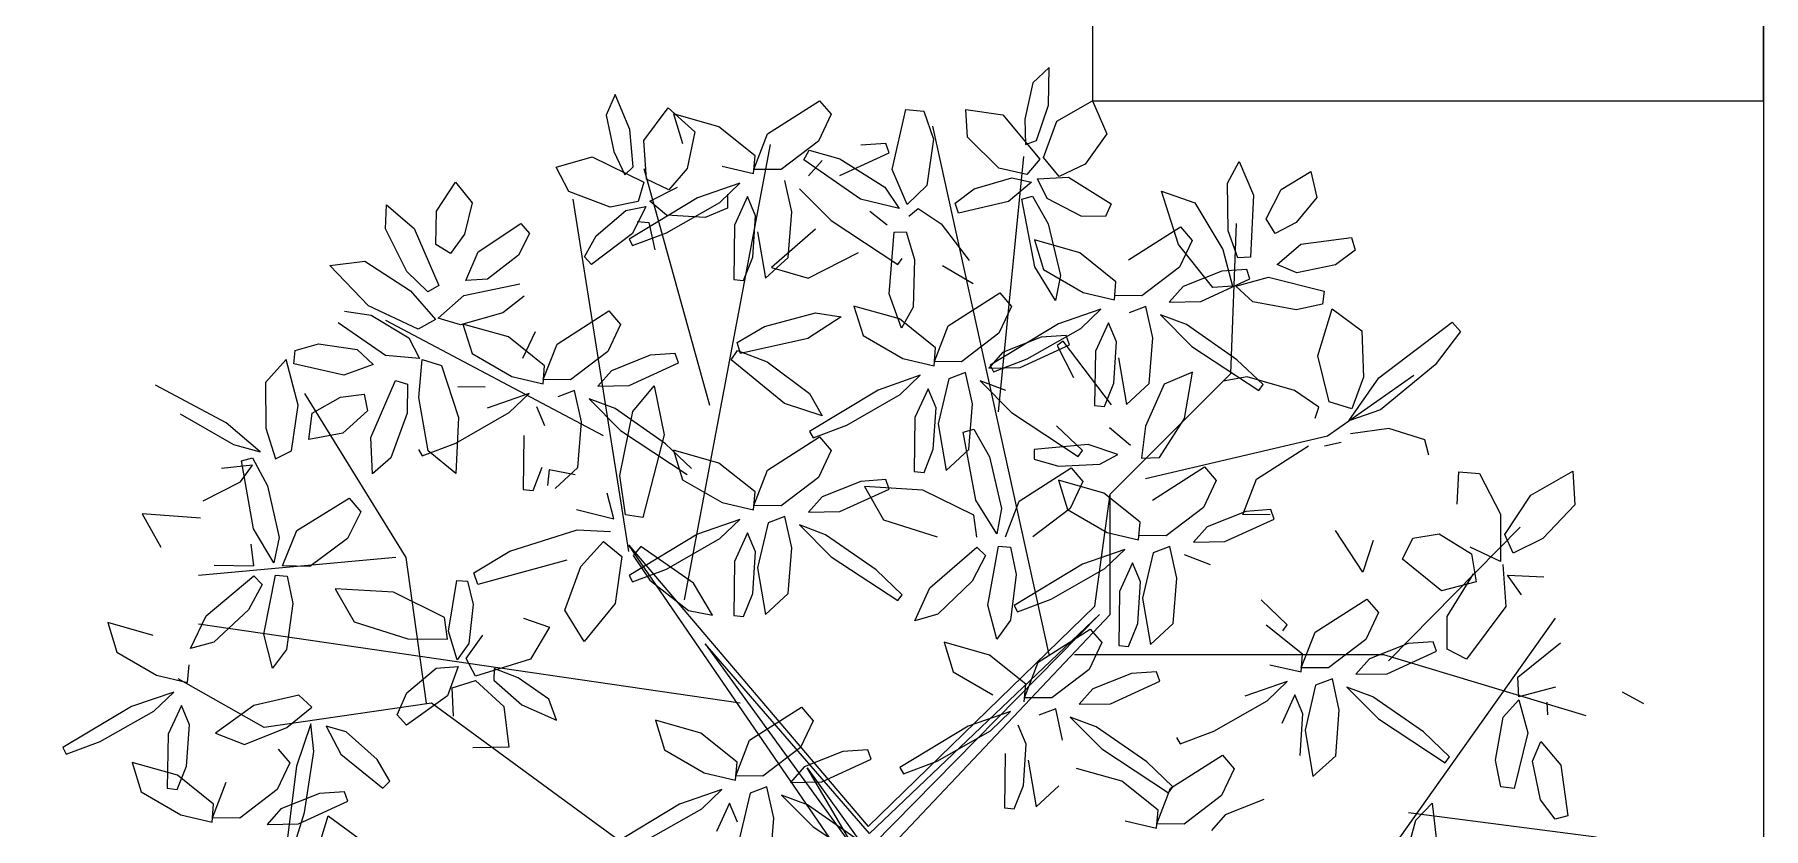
# Model space of a CAD drawing. Header units: inches. Extents: x -28 to 837, y -22 to 590.
# Drawn here: x 672.76 to 708.06, y 311.42 to 327.64 of the extents above; entities that cross this region are included whole.
import ezdxf

# ---------------------------------------------------------------- set-up
doc = ezdxf.new("R2010")
doc.units = ezdxf.units.IN
doc.header["$MEASUREMENT"] = 0

# ---------------------------------------------------------------- blocks, each defined once
blk = doc.blocks.new('tree')
at = {"color": 62}
for p, q in [((372, 2284.6), (323.2, 2239.5)), ((369.7, 2173.1), (372, 2284.6)), ((323.2, 2239.5), (300.2, 2132.5)), ((-270.4, 2146.5), (-307.8, 2067.2)), ((-305, 2186.4), (-270.4, 2146.5)), ((-90.9, 1983.8), (-50.3, 2160.4)), ((-50.3, 2160.4), (2.3, 2156.1)), ((2.3, 2156.1), (31.2, 2073.4)), ((131.3, 2079.1), (126.4, 2160.2)), ((126.4, 2160.2), (235.1, 2144.9)), ((235.1, 2144.9), (344, 2014.3)), ((334.2, 2068.8), (369.7, 2173.1)), ((394.2, 2126.3), (499, 2185.7)), ((499, 2185.7), (541.3, 2088.5)), ((300.2, 2132.5), (301.5, 2057)), ((355.1, 2019.6), (394.2, 2126.3)), ((541.3, 2088.5), (477.4, 1999.6)), ((-334.8, 2041.1), (-245.2, 2015)), ((-109.6, 2060.6), (-183.2, 2055.6)), ((-99.9, 2032.9), (-109.6, 2060.6)), ((31.2, 2073.4), (11.2, 1936.4)), ((223.4, 1987.9), (131.3, 2079.1)), ((301.5, 2057), (334.2, 2068.8)), ((-184.3, 1896.5), (-351.4, 2012.4)), ((-245.2, 2015), (-112.8, 1931.8)), ((-244.8, 1966.4), (-99.9, 2032.9)), ((306, 1969.5), (223.4, 1987.9)), ((344, 2014.3), (306, 1969.5)), ((401.4, 1963.6), (355.1, 2019.6)), ((477.4, 1999.6), (401.4, 1963.6)), ((897.3, 1943.9), (931.2, 2006.9)), ((931.2, 2006.9), (973.6, 1908.2)), ((-46.2, 1880.7), (-90.9, 1983.8)), ((11.2, 1936.4), (-46.2, 1880.7)), ((150.9, 1926.8), (261.9, 1959.6)), ((319.6, 1946.4), (251.5, 1889.7)), ((261.9, 1959.6), (319.6, 1946.4)), ((337.4, 1956.2), (428.4, 1960.7)), ((365.7, 1898.6), (337.4, 1956.2)), ((428.4, 1960.7), (554.4, 1882.3)), ((898.6, 1803.2), (897.3, 1943.9)), ((1055.3, 1925.3), (1142.5, 1977.6)), ((1142.5, 1977.6), (1160.1, 1901.6)), ((-363.4, 1927.2), (-270.8, 1833.5)), ((-70.6, 1869), (-184.3, 1896.5)), ((-112.8, 1931.8), (-70.6, 1869)), ((94.5, 1885), (150.9, 1926.8)), ((104.7, 1855.4), (94.5, 1885)), ((251.5, 1889.7), (104.7, 1855.4)), ((291, 1896.5), (323, 1905.3)), ((329, 1696.7), (291, 1896.5)), ((323, 1905.3), (368.6, 1823.9)), ((466.4, 1846.3), (365.7, 1898.6)), ((752.2, 1762.6), (702.5, 1919.5)), ((702.5, 1919.5), (801.1, 1885.7)), ((801.1, 1885.7), (883, 1747.9)), ((973.6, 1908.2), (964.9, 1725.2)), ((1010.4, 1838.2), (1055.3, 1925.3)), ((1160.1, 1901.6), (1099.2, 1827.7)), ((-270.8, 1833.5), (-74.1, 1704.1)), ((-105.4, 1820.2), (-157, 1860.2)), ((-41.6, 1846.2), (-14.6, 1868.7)), ((-14.6, 1868.7), (54, 1823.3)), ((537.7, 1844.8), (466.4, 1846.3)), ((554.4, 1882.3), (537.7, 1844.8)), ((1037, 1795.5), (1010.4, 1838.2)), ((-99.8, 1616.9), (-84.6, 1799.3)), ((-84.6, 1799.3), (-49.5, 1799.8)), ((-49.5, 1799.8), (-24.8, 1718.6)), ((54, 1823.3), (136.5, 1715.2)), ((368.6, 1823.9), (404.8, 1671.8)), ((605.4, 1717.3), (758.1, 1814.8)), ((758.1, 1814.8), (792.6, 1774.9)), ((927.8, 1723.2), (898.6, 1803.2)), ((1099.2, 1827.7), (1037, 1795.5)), ((1112.7, 1763.4), (1262.4, 1783.8)), ((1262.4, 1783.8), (1272.6, 1746.1)), ((-337.7, 1664), (-189.5, 1739.2)), ((462.1, 1738.1), (328.2, 1776)), ((328.2, 1776), (355.2, 1689)), ((792.6, 1774.9), (755.3, 1695.6)), ((1043, 1704), (1112.7, 1763.4)), ((1272.6, 1746.1), (1214.8, 1703.2)), ((-74.1, 1704.1), (-61.5, 1721.4)), ((-24.8, 1718.6), (-29, 1578)), ((147.4, 1647.2), (57.9, 1699.6)), ((390.8, 1597.4), (329, 1696.7)), ((355.2, 1689), (472, 1621.5)), ((964.9, 1725.2), (927.8, 1723.2)), ((404.8, 1671.8), (390.8, 1597.4)), ((-69.4, 1543.4), (-203.3, 1581.3)), ((-203.3, 1581.3), (-176.3, 1494.4)), ((-63.4, 1516.5), (-99.8, 1616.9)), ((73.9, 1522.6), (226.5, 1620.2)), ((261.1, 1580.3), (223.8, 1501)), ((226.5, 1620.2), (261.1, 1580.3)), ((-241.4, 1549.8), (-338.9, 1485.3)), ((-316.1, 1561.7), (-241.4, 1549.8)), ((37, 1458), (-69.4, 1543.4)), ((-29, 1578), (-63.4, 1516.5)), ((399.1, 1528.5), (197.7, 1406.7)), ((523.6, 1571.8), (399.1, 1528.5)), ((464.6, 1515.3), (523.6, 1571.8)), ((-176.3, 1494.4), (-59.6, 1426.9)), ((33.5, 1417.8), (73.9, 1522.6)), ((223.8, 1501), (113.5, 1417.2)), ((348.4, 1489.4), (234.5, 1444)), ((307.1, 1425.4), (464.6, 1515.3)), ((421.9, 1494.4), (348.4, 1489.4)), ((412.9, 1477.7), (395.2, 1465.5)), ((431.7, 1466.7), (421.9, 1494.4)), ((-59.6, 1426.9), (32.7, 1405.4)), ((32.7, 1405.4), (37, 1458)), ((234.5, 1444), (194.1, 1398.6)), ((286.7, 1400.2), (431.7, 1466.7)), ((395.2, 1465.5), (443, 1370.8)), ((507.9, 1448), (505.6, 1288.5)), ((-7.9, 1377.2), (-132.4, 1333.9)), ((-66.9, 1320.7), (-7.9, 1377.2)), ((113.5, 1417.2), (33.5, 1417.8)), ((125.1, 1385.6), (75.8, 1366.8)), ((145.5, 1293), (125.1, 1385.6)), ((194.1, 1398.6), (286.7, 1400.2)), ((197.7, 1406.7), (207.9, 1387.9)), ((207.9, 1387.9), (307.1, 1425.4)), ((-132.4, 1333.9), (-333.9, 1212.1)), ((14.8, 1337.6), (-23.6, 1253.3)), ((38.4, 1281.5), (14.8, 1337.6)), ((75.8, 1366.8), (44.5, 1234)), ((244.5, 1332.1), (168.1, 1361)), ((168.1, 1361), (260.8, 1267.3)), ((-224.4, 1230.8), (-66.9, 1320.7)), ((30.4, 1159.3), (38.4, 1281.5)), ((134.8, 1158.6), (145.5, 1293)), ((505.6, 1288.5), (534.8, 1285.4)), ((-323.6, 1193.2), (-224.4, 1230.8)), ((-23.6, 1253.3), (-25.9, 1093.8)), ((44.5, 1234), (67.9, 1096.9)), ((260.8, 1267.3), (457.4, 1137.9)), ((470, 1155.2), (393.4, 1228.6)), ((-305, 1195.6), (-270.4, 1155.6)), ((117.9, 1209.4), (149.9, 1218.3)), ((155.9, 1009.7), (117.9, 1209.4)), ((149.9, 1218.3), (195.5, 1136.9)), ((486.6, 1173.6), (327.7, 1159)), ((-270.4, 1155.6), (-307.8, 1076.4)), ((3.3, 1090.7), (30.4, 1159.3)), ((67.9, 1096.9), (134.8, 1158.6)), ((195.5, 1136.9), (231.7, 984.8)), ((327.7, 1159), (327.7, 1129.7)), ((327.7, 1129.7), (398.7, 1109.9)), ((457.4, 1137.9), (470, 1155.2)), ((-109.6, 1069.8), (-183.2, 1064.7)), ((-99.9, 1042.1), (-109.6, 1069.8)), ((-25.9, 1093.8), (3.3, 1090.7)), ((283.8, 1006.5), (436.4, 1104.1)), ((398.7, 1109.9), (521.2, 1114.9)), ((436.4, 1104.1), (471, 1064.2)), ((-183.2, 1064.7), (-297, 1019.4)), ((-244.8, 975.5), (-99.9, 1042.1)), ((-0.7, 1039.2), (-171.9, 1049.1)), ((-171.9, 1049.1), (-116.4, 951.3)), ((150, 964.6), (-0.7, 1039.2)), ((533, 1030.3), (399.1, 1068.2)), ((399.1, 1068.2), (426.1, 981.3)), ((471, 1064.2), (433.6, 984.9)), ((-337.4, 974), (-244.8, 975.5)), ((217.7, 910.4), (155.9, 1009.7)), ((231.7, 984.8), (217.7, 910.4)), ((243.4, 901.7), (283.8, 1006.5)), ((433.6, 984.9), (323.4, 901.1)), ((-116.4, 951.3), (42, 901.1)), ((158.8, 900), (150, 964.6)), ((20.3, 751), (158.9, 870.5)), ((158.9, 870.5), (184.3, 846.2)), ((190.7, 699.5), (222.4, 873.8)), ((222.4, 873.8), (257.5, 871)), ((257.5, 871), (274.7, 790.5)), ((-555.2, 828.7), (-557.4, 669.2)), ((-270.8, 842.6), (-74.1, 713.2)), ((184.3, 846.2), (145, 771)), ((470, 820.8), (268.5, 699)), ((-487, 809.4), (-463.7, 672.2)), ((145, 771), (43.6, 673.7)), ((274.7, 790.5), (257.7, 655.5)), ((378, 717.7), (535.5, 807.5)), ((-528.3, 666.1), (-501.1, 734.6)), ((-463.7, 672.2), (-396.8, 734)), ((-74.1, 713.2), (-61.5, 730.6)), ((-24.1, 653.9), (20.3, 751)), ((278.8, 680.1), (378, 717.7)), ((-557.4, 669.2), (-528.3, 666.1)), ((43.6, 673.7), (-24.1, 653.9)), ((217.9, 599.5), (190.7, 699.5)), ((268.5, 699), (278.8, 680.1)), ((257.7, 655.5), (217.9, 599.5)), ((339.6, 531.8), (492.3, 629.4)), ((492.3, 629.4), (526.9, 589.4)), ((196.3, 552.6), (62.5, 590.5)), ((62.5, 590.5), (89.4, 503.5)), ((526.9, 589.4), (489.5, 510.2)), ((302.7, 467.2), (196.3, 552.6)), ((299.3, 426.9), (339.6, 531.8)), ((489.5, 510.2), (379.2, 426.4)), ((89.4, 503.5), (206.2, 436)), ((298.5, 414.6), (302.7, 467.2)), ((379.2, 426.4), (299.3, 426.9)), ((500.3, 453.2), (459.9, 407.8)), ((-510.8, 301.8), (-358.1, 399.3)), ((-323.6, 359.4), (-360.9, 280.1)), ((-358.1, 399.3), (-323.6, 359.4)), ((257.8, 386.4), (133.3, 343)), ((198.9, 329.8), (257.8, 386.4)), ((390.9, 394.8), (341.6, 375.9)), ((411.2, 302.2), (390.9, 394.8)), ((510.3, 341.3), (433.9, 370.2)), ((433.9, 370.2), (526.5, 276.4)), ((-547.7, 237.1), (-654.1, 322.6)), ((133.3, 343), (-68.1, 221.2)), ((41.4, 240), (198.9, 329.8)), ((304.1, 290.7), (280.6, 346.7)), ((-551.2, 196.9), (-510.8, 301.8)), ((-360.9, 280.1), (-471.2, 196.4)), ((-236.3, 268.5), (-350.1, 223.1)), ((-162.8, 273.5), (-236.3, 268.5)), ((-153, 245.8), (-162.8, 273.5)), ((-644.3, 206), (-552, 184.6)), ((-552, 184.6), (-547.7, 237.1)), ((-350.1, 223.1), (-390.6, 177.7)), ((-298, 179.3), (-153, 245.8)), ((-68.1, 221.2), (-57.8, 202.4)), ((-57.8, 202.4), (41.4, 240)), ((-592.6, 156.3), (-717.1, 113)), ((-651.6, 99.8), (-592.6, 156.3)), ((-471.2, 196.4), (-551.2, 196.9)), ((-459.6, 164.7), (-508.8, 145.9)), ((-439.2, 72.2), (-459.6, 164.7)), ((-390.6, 177.7), (-298, 179.3)), ((-569.9, 116.7), (-608.3, 32.4)), ((-546.3, 60.7), (-569.9, 116.7)), ((-508.8, 145.9), (-540.2, 13.1)), ((-340.2, 111.3), (-416.6, 140.2)), ((-416.6, 140.2), (-323.9, 46.4)), ((-191.3, 7.7), (-340.2, 111.3)), ((-449.9, -62.3), (-439.2, 72.2)), ((-323.9, 46.4), (-127.3, -83))]:
    blk.add_line(p, q, dxfattribs=at)
at = {"color": 60}
for p, q in [((-906.4, 2204.5), (-932.7, 2143.6)), ((-863.2, 2101.8), (-906.4, 2204.5)), ((-932.7, 2143.6), (-910.1, 2036.5)), ((-821.7, 2069), (-750.1, 2165.9)), ((-750.1, 2165.9), (-671.9, 2094.3)), ((-601, 2109.6), (-734.8, 2147.5)), ((-734.8, 2147.5), (-707.9, 2060.6)), ((-457.7, 2088.8), (-305, 2186.4)), ((-853.2, 1992.1), (-863.2, 2101.8)), ((-671.9, 2094.3), (-694.2, 1987.1)), ((-494.6, 2024.2), (-601, 2109.6)), ((-498, 1984), (-457.7, 2088.8)), ((-814, 1955.6), (-821.7, 2069)), ((-307.8, 2067.2), (-418.1, 1983.4)), ((-351.4, 2012.4), (-334.8, 2041.1)), ((-1080.1, 1991), (-974.7, 2021.3)), ((-1042.7, 1918.9), (-1080.1, 1991)), ((-974.7, 2021.3), (-822, 1946.3)), ((-910.1, 2036.5), (-878.2, 1968)), ((-878.2, 1968), (-853.2, 1992.1)), ((-694.2, 1987.1), (-749, 1923.4)), ((-591.1, 1993.1), (-498.8, 1971.6)), ((-498.8, 1971.6), (-494.6, 2024.2)), ((-297, 2010.2), (-337.4, 1964.8)), ((-1432.5, 1861.2), (-1377, 1946.3)), ((-1377, 1946.3), (-1327.9, 1885.8)), ((-822, 1946.3), (-838.5, 1889.9)), ((-749, 1923.4), (-814, 1955.6)), ((-539.5, 1943.4), (-664, 1900.1)), ((-598.4, 1886.9), (-539.5, 1943.4)), ((-418.1, 1983.4), (-498, 1984)), ((-386.1, 1859.3), (-406.4, 1951.8)), ((-1327.9, 1885.8), (-1350.2, 1792.7)), ((-921.5, 1873.1), (-1042.7, 1918.9)), ((-838.5, 1889.9), (-921.5, 1873.1)), ((-664, 1900.1), (-865.4, 1778.3)), ((-804.4, 1890.5), (-723.1, 1931.6)), ((-755.2, 1849.5), (-804.4, 1890.5)), ((-755.9, 1797), (-598.4, 1886.9)), ((-576.2, 1911.2), (-576.2, 1870.2)), ((-516.7, 1903.8), (-555.2, 1819.5)), ((-493.1, 1847.7), (-516.7, 1903.8)), ((-1582.6, 1808.6), (-1579.8, 1880)), ((-1579.8, 1880), (-1498.4, 1809.9)), ((-1434.6, 1763.2), (-1432.5, 1861.2)), ((-962.8, 1787.8), (-874.8, 1862.9)), ((-874.8, 1862.9), (-816.7, 1874.4)), ((-816.7, 1874.4), (-855.9, 1794.8)), ((-641.9, 1842.6), (-755.2, 1849.5)), ((-576.2, 1870.2), (-641.9, 1842.6)), ((-501.1, 1725.5), (-493.1, 1847.7)), ((-396.8, 1724.8), (-386.1, 1859.3)), ((-1519.8, 1682.7), (-1582.6, 1808.6)), ((-1498.4, 1809.9), (-1426, 1641.7)), ((-1350.2, 1792.7), (-1392, 1736.5)), ((-1309.9, 1740.8), (-1184.3, 1824.8)), ((-1158.6, 1795.3), (-1191.7, 1731.5)), ((-1184.3, 1824.8), (-1158.6, 1795.3)), ((-997.4, 1726.7), (-962.8, 1787.8)), ((-855.9, 1794.8), (-976, 1703.8)), ((-855.1, 1759.4), (-755.9, 1797)), ((-842.1, 1830.2), (-807.1, 1827.4)), ((-807.1, 1827.4), (-789.9, 1746.9)), ((-555.2, 1819.5), (-557.4, 1660)), ((-487, 1800.2), (-463.7, 1663.1)), ((-316.7, 1807.8), (-445.8, 1694.9)), ((-1392, 1736.5), (-1434.6, 1763.2)), ((-1346.5, 1656.8), (-1309.9, 1740.8)), ((-1191.7, 1731.5), (-1283, 1660.4)), ((-865.4, 1778.3), (-855.1, 1759.4)), ((-1747, 1701.3), (-1643.5, 1714.1)), ((-1633.6, 1582), (-1747, 1701.3)), ((-1643.5, 1714.1), (-1509.6, 1626.1)), ((-1458.5, 1623.6), (-1519.8, 1682.7)), ((-976, 1703.8), (-997.4, 1726.7)), ((-528.3, 1656.9), (-501.1, 1725.5)), ((-463.7, 1663.1), (-396.8, 1724.8)), ((-445.8, 1694.9), (-337.7, 1664)), ((-1426, 1641.7), (-1458.5, 1623.6)), ((-1352.6, 1612.1), (-1187.5, 1647.1)), ((-1283, 1660.4), (-1346.5, 1656.8)), ((-557.4, 1660), (-528.3, 1656.9)), ((-1487.2, 1513), (-1633.6, 1582)), ((-1509.6, 1626.1), (-1436.1, 1541.7)), ((-1428, 1545.6), (-1352.6, 1612.1)), ((-1175.1, 1610), (-1237.7, 1561.2)), ((-1583.2, 1435.7), (-1722.1, 1531.4)), ((-1703.8, 1565.9), (-1625.3, 1554)), ((-1625.3, 1554), (-1514.2, 1487.6)), ((-1436.1, 1541.7), (-1487.2, 1513)), ((-1362.3, 1526.4), (-1428, 1545.6)), ((-1237.7, 1561.2), (-1362.3, 1526.4)), ((-1221.1, 1490.4), (-1354.9, 1528.3)), ((-1354.9, 1528.3), (-1328, 1441.3)), ((-1077.8, 1469.5), (-925.1, 1567.1)), ((-925.1, 1567.1), (-890.5, 1527.2)), ((-467.2, 1521.3), (-316.1, 1561.7)), ((-1514.2, 1487.6), (-1483, 1426.7)), ((-1114.7, 1404.9), (-1221.1, 1490.4)), ((-1142.1, 1505.6), (-1179.4, 1426.3)), ((-890.5, 1527.2), (-927.9, 1447.9)), ((-547.3, 1473.5), (-467.2, 1521.3)), ((-338.9, 1485.3), (-537.6, 1441.7)), ((-1853.2, 1411.4), (-1849.6, 1450.4)), ((-1849.6, 1450.4), (-1780.5, 1470.3)), ((-1780.5, 1470.3), (-1666.1, 1452.9)), ((-1666.1, 1452.9), (-1619.8, 1409.3)), ((-1483, 1426.7), (-1583.2, 1435.7)), ((-1328, 1441.3), (-1211.2, 1373.8)), ((-1118.2, 1364.7), (-1077.8, 1469.5)), ((-927.9, 1447.9), (-1038.2, 1364.2)), ((-803.3, 1436.3), (-917.1, 1390.9)), ((-729.8, 1441.3), (-803.3, 1436.3)), ((-720, 1413.6), (-729.8, 1441.3)), ((-565.4, 1423.2), (-546.5, 1450.5)), ((-537.6, 1441.7), (-547.3, 1473.5)), ((-546.5, 1450.5), (-459.3, 1417.3)), ((-1875.9, 1424), (-1937, 1356.5)), ((-1840.3, 1289.5), (-1875.9, 1424)), ((-1705.9, 1378.1), (-1853.2, 1411.4)), ((-1619.8, 1409.3), (-1705.9, 1378.1)), ((-1485.3, 1312.1), (-1474.6, 1423.5)), ((-1474.6, 1423.5), (-1418.6, 1406.2)), ((-1418.6, 1406.2), (-1368, 1252.5)), ((-1118.9, 1352.4), (-1114.7, 1404.9)), ((-917.1, 1390.9), (-957.6, 1345.5)), ((-864.9, 1347.1), (-720, 1413.6)), ((-408.1, 1294.3), (-565.4, 1423.2)), ((-459.3, 1417.3), (-334, 1323.7)), ((-2052.6, 1236.9), (-2260.1, 1348)), ((-1937, 1356.5), (-1935.5, 1221.6)), ((-1626.4, 1193.8), (-1554.1, 1362.1)), ((-1554.1, 1362.1), (-1518.7, 1350.9)), ((-1518.7, 1350.9), (-1519.3, 1265.7)), ((-1289.7, 1342.5), (-1369.7, 1343.1)), ((-1159.6, 1324.1), (-1284.1, 1280.8)), ((-1218.6, 1267.6), (-1159.6, 1324.1)), ((-1211.2, 1373.8), (-1118.9, 1352.4)), ((-1038.2, 1364.2), (-1118.2, 1364.7)), ((-1026.5, 1332.5), (-1075.8, 1313.7)), ((-1006.2, 1240), (-1026.5, 1332.5)), ((-957.6, 1345.5), (-864.9, 1347.1)), ((-854.9, 1271), (-792, 1346.1)), ((-792, 1346.1), (-762.7, 1201.8)), ((-1859.5, 1154.5), (-1840.3, 1289.5)), ((-1798.7, 1265.2), (-1715.8, 1313.2)), ((-1715.8, 1313.2), (-1646.3, 1321.5)), ((-1646.3, 1321.5), (-1636.4, 1272.2)), ((-1457, 1154.4), (-1485.3, 1312.1)), ((-1113.3, 1228.5), (-1136.9, 1284.5)), ((-907.1, 1279.1), (-983.5, 1307.9)), ((-983.5, 1307.9), (-890.9, 1214.2)), ((-758.3, 1175.5), (-907.1, 1279.1)), ((-297.1, 1257.7), (-408.1, 1294.3)), ((-334, 1323.7), (-297.1, 1257.7)), ((-2188.2, 1263.4), (-2030.6, 1173.7)), ((-1951.9, 1151.9), (-2052.6, 1236.9)), ((-1808.9, 1188), (-1798.7, 1265.2)), ((-1636.4, 1272.2), (-1708.9, 1206.3)), ((-1519.3, 1265.7), (-1567.5, 1133.6)), ((-1368, 1252.5), (-1376.4, 1088.1)), ((-1376, 1177.7), (-1218.6, 1267.6)), ((-1016.9, 1105.5), (-1006.2, 1240)), ((-892.5, 1081.9), (-854.9, 1271)), ((-2030.6, 1173.7), (-1951.9, 1151.9)), ((-1935.5, 1221.6), (-1906.9, 1131.3)), ((-1708.9, 1206.3), (-1808.9, 1188)), ((-1621.2, 1086.5), (-1626.4, 1193.8)), ((-1475.3, 1140.2), (-1376, 1177.7)), ((-1175.3, 1200.2), (-1177.6, 1040.8)), ((-890.9, 1214.2), (-694.3, 1084.8)), ((-762.7, 1201.8), (-825.4, 958.7)), ((-681.7, 1102.2), (-758.3, 1175.5)), ((-457.7, 1098), (-305, 1195.6)), ((-333.9, 1212.1), (-323.6, 1193.2)), ((-2007.3, 1125.3), (-1975.2, 1133.7)), ((-1972, 925.1), (-2007.3, 1125.3)), ((-1975.2, 1133.7), (-1930.7, 1051.7)), ((-1906.9, 1131.3), (-1859.5, 1154.5)), ((-1567.5, 1133.6), (-1621.2, 1086.5)), ((-1485.5, 1159), (-1475.3, 1140.2)), ((-1376.4, 1088.1), (-1457, 1154.4)), ((-601, 1118.8), (-734.8, 1156.7)), ((-734.8, 1156.7), (-707.9, 1069.7)), ((-1974.4, 1112.1), (-2066.5, 1102.2)), ((-2010.5, 1063.2), (-1974.4, 1112.1)), ((-1148.4, 1037.7), (-1121.3, 1106.2)), ((-1101, 1098.7), (-1106.3, 1052.1)), ((-1024.7, 1083.9), (-1101, 1098.7)), ((-1083.8, 1043.8), (-1016.9, 1105.5)), ((-875.7, 966.4), (-892.5, 1081.9)), ((-707.9, 1069.7), (-591.1, 1002.2)), ((-494.6, 1033.4), (-601, 1118.8)), ((-498, 993.1), (-457.7, 1098)), ((-307.8, 1076.4), (-418.1, 992.6)), ((-2119.8, 1007.7), (-2010.5, 1063.2)), ((-1930.7, 1051.7), (-1896.6, 899.1)), ((-1177.6, 1040.8), (-1148.4, 1037.7)), ((-910.2, 954.2), (-929.7, 1029.6)), ((-498.8, 980.8), (-494.6, 1033.4)), ((-297, 1019.4), (-337.4, 974)), ((-2128.2, 956.7), (-2299.3, 969)), ((-2299.3, 969), (-2245.2, 870.5)), ((-1844.2, 920.1), (-1690.2, 1015.6)), ((-1656.2, 975.2), (-1694.7, 896.4)), ((-1690.2, 1015.6), (-1656.2, 975.2)), ((-1020.6, 981.6), (-910.2, 954.2)), ((-591.1, 1002.2), (-498.8, 980.8)), ((-418.1, 992.6), (-498, 993.1)), ((-1911.6, 825), (-1972, 925.1)), ((-1886.1, 815.8), (-1844.2, 920.1)), ((-1217.2, 858.8), (-1018.2, 921.8)), ((-1018.2, 921.8), (-920.4, 916.7)), ((-825.4, 958.7), (-875.7, 966.4)), ((-539.5, 952.6), (-664, 909.2)), ((-598.4, 896), (-539.5, 952.6)), ((-455.7, 942.1), (-487, 809.4)), ((-406.4, 961), (-455.7, 942.1)), ((-386.1, 868.4), (-406.4, 961)), ((-287, 907.5), (-363.4, 936.4)), ((-363.4, 936.4), (-270.8, 842.6)), ((-1970.7, 815.3), (-1978.6, 880.1)), ((-1896.6, 899.1), (-1911.6, 825)), ((-1694.7, 896.4), (-1806.1, 814.2)), ((-1008.2, 813.8), (-941, 887.4)), ((-941, 887.4), (-887.1, 843.4)), ((-664, 909.2), (-865.4, 787.4)), ((-830.6, 872.9), (-853.4, 846.1)), ((-676, 764.4), (-830.6, 872.9)), ((-755.9, 806.2), (-598.4, 896)), ((-516.7, 912.9), (-555.2, 828.7)), ((-493.1, 856.9), (-516.7, 912.9)), ((-396.8, 734), (-386.1, 868.4)), ((-138.1, 804), (-287, 907.5)), ((-2087.5, 818.1), (-1970.7, 815.3)), ((-1806.1, 814.2), (-1886.1, 815.8)), ((-1323.1, 795.3), (-1217.2, 858.8)), ((-1049.4, 832.2), (-1310.8, 760.3)), ((-887.1, 843.4), (-906.8, 705)), ((-853.4, 846.1), (-804.7, 773.7)), ((-501.1, 734.6), (-493.1, 856.9)), ((-2111.3, 668.3), (-1970.9, 785.9)), ((-1970.9, 785.9), (-1945.9, 761.2)), ((-1941.5, 614.4), (-1907.4, 788.3)), ((-1907.4, 788.3), (-1872.4, 785)), ((-1872.4, 785), (-1856.3, 704.3)), ((-1397.9, 623.6), (-1373.3, 772.3)), ((-1373.3, 772.3), (-1342, 770.4)), ((-1342, 770.4), (-1325.1, 702.2)), ((-1310.8, 760.3), (-1323.1, 795.3)), ((-1054.7, 685.2), (-1008.2, 813.8)), ((-865.4, 787.4), (-855.1, 768.6)), ((-855.1, 768.6), (-755.9, 806.2)), ((-804.7, 773.7), (-690.4, 684.3)), ((-619.6, 670.3), (-676, 764.4)), ((-61.5, 730.6), (-138.1, 804)), ((-1945.9, 761.2), (-1986.2, 686.6)), ((-1559.7, 738.4), (-1730.9, 748.3)), ((-1730.9, 748.3), (-1675.4, 650.5)), ((-1409, 663.8), (-1559.7, 738.4)), ((-2157, 571.8), (-2111.3, 668.3)), ((-1986.2, 686.6), (-2089, 590.6)), ((-1856.3, 704.3), (-1875.1, 569.5)), ((-1400.2, 599.2), (-1409, 663.8)), ((-1325.1, 702.2), (-1337.3, 587.1)), ((-997.7, 592.4), (-1054.7, 685.2)), ((-906.8, 705), (-997.7, 592.4)), ((-690.4, 684.3), (-619.6, 670.3)), ((-2267.2, 610), (-2400.9, 648.6)), ((-2400.9, 648.6), (-2374.4, 561.5)), ((-1915.8, 514), (-1941.5, 614.4)), ((-1675.4, 650.5), (-1517, 600.4)), ((-1371.7, 538.9), (-1397.9, 623.6)), ((-1345.1, 542.6), (-1296.4, 611.8)), ((-1176.9, 661.9), (-1100.2, 635.3)), ((-1100.2, 635.3), (-1155.9, 540.8)), ((-2374.4, 561.5), (-2258, 493.4)), ((-2089, 590.6), (-2157, 571.8)), ((-1875.1, 569.5), (-1915.8, 514)), ((-1517, 600.4), (-1400.2, 599.2)), ((-1337.3, 587.1), (-1371.7, 538.9)), ((-2165.8, 471.5), (-2161.3, 524)), ((-1520.5, 441.7), (-1433.5, 514.6)), ((-1433.5, 514.6), (-1369.4, 518.7)), ((-1369.4, 518.7), (-1400.2, 433)), ((-1318.3, 490.3), (-1345.1, 542.6)), ((-1155.9, 540.8), (-1318.3, 490.3)), ((-1262.6, 513.2), (-1264.2, 478.5)), ((-1192.4, 485.4), (-1262.6, 513.2)), ((-2258, 493.4), (-2165.8, 471.5)), ((-1387.1, 456.7), (-1317.7, 478)), ((-1317.7, 478), (-1234.2, 401)), ((-1264.2, 478.5), (-1181.5, 405.7)), ((-1102.4, 423.1), (-1192.4, 485.4)), ((-2206.6, 443.5), (-2331.3, 400.8)), ((-2265.9, 387.2), (-2206.6, 443.5)), ((-1838.4, 434.9), (-1971.3, 404.1)), ((-1799.6, 399.1), (-1838.4, 434.9)), ((-1549.2, 376.5), (-1520.5, 441.7)), ((-1400.2, 433), (-1521, 346.7)), ((-1383.1, 372.7), (-1387.1, 456.7)), ((-1079.5, 360.8), (-1102.4, 423.1)), ((-2331.3, 400.8), (-2533.4, 280.1)), ((-2423.8, 298.2), (-2265.9, 387.2)), ((-2184.1, 403.7), (-2223, 319.7)), ((-2160.8, 347.6), (-2184.1, 403.7)), ((-1971.3, 404.1), (-2083.8, 322.2)), ((-1873.5, 339.8), (-1799.6, 399.1)), ((-1521, 346.7), (-1549.2, 376.5)), ((-1234.2, 401), (-1219.5, 281.4)), ((-1181.5, 405.7), (-1079.5, 360.8)), ((-654.1, 322.6), (-788, 360.5)), ((-788, 360.5), (-761, 273.5)), ((-2223, 319.7), (-2226.1, 160.2)), ((-2169.4, 225.3), (-2160.8, 347.6)), ((-2083.8, 322.2), (-1998.8, 289.7)), ((-1998.8, 289.7), (-1873.5, 339.8)), ((-1802.6, 349.7), (-1845.4, 225)), ((-1794.5, 268.4), (-1802.6, 349.7)), ((-1698.7, 327), (-1757.4, 343.1)), ((-1757.4, 343.1), (-1714.9, 260.8)), ((-1607.5, 245.1), (-1698.7, 327)), ((-2533.4, 280.1), (-2523.2, 261.2)), ((-2523.2, 261.2), (-2423.8, 298.2)), ((-1899.6, 275.5), (-1865, 235.6)), ((-1821.2, 89), (-1794.5, 268.4)), ((-1714.9, 260.8), (-1590.9, 160.4)), ((-1219.5, 281.4), (-1325.6, 279.7)), ((-761, 273.5), (-644.3, 206)), ((-2195.6, 198.7), (-2329.4, 236.6)), ((-2329.4, 236.6), (-2302.5, 149.7)), ((-2196.9, 157), (-2169.4, 225.3)), ((-1865, 235.6), (-1902.4, 156.3)), ((-1845.4, 225), (-1874.2, -8.6)), ((-1570.4, 181.5), (-1607.5, 245.1)), ((-2226.1, 160.2), (-2196.9, 157)), ((-2089.2, 113.3), (-2195.6, 198.7)), ((-2092.6, 73.1), (-2052.3, 177.9)), ((-1902.4, 156.3), (-2012.6, 72.5)), ((-1590.9, 160.4), (-1570.4, 181.5)), ((-2302.5, 149.7), (-2185.7, 82.2)), ((-2093.4, 60.7), (-2089.2, 113.3)), ((-1777.7, 144.7), (-1891.6, 99.3)), ((-1839.4, 55.4), (-1694.5, 122)), ((-1704.2, 149.7), (-1777.7, 144.7)), ((-1694.5, 122), (-1704.2, 149.7)), ((-717.1, 113), (-918.5, -8.8)), ((-2185.7, 82.2), (-2093.4, 60.7)), ((-2012.6, 72.5), (-2092.6, 73.1)), ((-1891.6, 99.3), (-1932, 53.9)), ((-1932, 53.9), (-1839.4, 55.4)), ((-1853, -12.2), (-1821.2, 89)), ((-1793.8, -59.5), (-1751.6, 78.9)), ((-1751.6, 78.9), (-1664, 14.1)), ((-809.1, 9.9), (-651.6, 99.8))]:
    blk.add_line(p, q, dxfattribs=at)
at = {"color": 44}
for p, q in [((371.6, 554.2), (28.6, 2111.3)), ((-702.2, 715.3), (-448.7, 2057.6)), ((-627.6, 1288), (-821.5, 1986)), ((222.5, 1270.1), (297.1, 2021.8)), ((-866.3, 858.5), (-1030.3, 1896.5)), ((906.7, 1382.2), (923.5, 1824.9)), ((-940.8, 1198.5), (-1582.1, 1538.6)), ((551.8, 1027.4), (906.7, 1382.2)), ((-1522.5, 840.6), (-1820.8, 1323.8)), ((655, 1073.2), (1191.9, 1198.5)), ((505.9, 697.4), (551.8, 1027.4)), ((551.8, 672.5), (551.8, 1027.4)), ((1370.9, 536.3), (1758.6, 930.1)), ((-239.9, -36.4), (-866.3, 876.4)), ((-866.3, 876.4), (-161.4, 47.6)), ((-1552.3, 840.6), (-2134, 786.9)), ((-1462.8, 411), (-1522.5, 840.6)), ((-161.4, 47.6), (505.9, 697.4)), ((519.5, 672.3), (-157.9, 27.4)), ((-147.1, -5.2), (519.5, 672.3)), ((-87, -3.5), (551.8, 672.5)), ((-538.1, 411), (-2134, 643.7)), ((1266.5, -179.6), (1863, 661.6)), ((-157.9, 27.4), (-641.9, 586.1)), ((-641.9, 586.1), (-190.4, -37.1)), ((446.2, 554.2), (1356, 554.2)), ((1356, 554.2), (1952.5, 375.2)), ((-1940.1, 339.4), (-2193.6, 482.6)), ((-1447.9, 411), (-1940.1, 339.4)), ((-582.6, -222.5), (-1447.9, 411)), ((-190.4, -37.1), (-341.1, 220.8)), ((-341.1, 220.8), (-179.6, -5.2)), ((1430.5, 88.9), (1982.4, 17.3))]:
    blk.add_line(p, q, dxfattribs=at)
at = {"color": 64}
for p, q in [((568.5, 1652.7), (462.1, 1738.1)), ((853.5, 1636.4), (752.2, 1762.6)), ((883, 1747.9), (912, 1639.8)), ((755.3, 1695.6), (645, 1611.9)), ((879.9, 1684), (766.1, 1638.6)), ((953.4, 1689), (879.9, 1684)), ((963.2, 1661.4), (953.4, 1689)), ((1101.6, 1679.4), (1043, 1704)), ((1214.8, 1703.2), (1101.6, 1679.4)), ((564.3, 1600.1), (568.5, 1652.7)), ((766.1, 1638.6), (725.6, 1593.2)), ((818.2, 1594.8), (963.2, 1661.4)), ((912, 1639.8), (853.5, 1636.4)), ((921, 1639.7), (1017.9, 1666.5)), ((971.6, 1593.7), (921, 1639.7)), ((1017.9, 1666.5), (1181.6, 1625.5)), ((472, 1621.5), (564.3, 1600.1)), ((645, 1611.9), (565, 1612.4)), ((656.7, 1580.2), (607.4, 1561.4)), ((677, 1487.7), (656.7, 1580.2)), ((725.6, 1593.2), (818.2, 1594.8)), ((1098.8, 1570.4), (971.6, 1593.7)), ((1176.5, 1586.8), (1098.8, 1570.4)), ((1181.6, 1625.5), (1176.5, 1586.8)), ((546.3, 1532.2), (507.9, 1448)), ((569.9, 1476.2), (546.3, 1532.2)), ((776.1, 1526.8), (699.6, 1555.7)), ((699.6, 1555.7), (792.3, 1461.9)), ((1163.1, 1434.7), (1205.4, 1573.1)), ((1205.4, 1573.1), (1292.9, 1508.3)), ((1342.8, 1369.9), (1558.5, 1534.3)), ((1558.5, 1534.3), (1583, 1506.4)), ((555.2, 1290.2), (412.9, 1477.7)), ((666.3, 1353.3), (677, 1487.7)), ((924.9, 1423.3), (776.1, 1526.8)), ((1292.9, 1508.3), (1297.7, 1371.6)), ((1583, 1506.4), (1508.5, 1407.9)), ((561.9, 1353.9), (569.9, 1476.2)), ((576, 1428.6), (599.4, 1291.5)), ((792.3, 1461.9), (988.9, 1332.5)), ((1196.5, 1299), (1163.1, 1434.7)), ((793.9, 1386.8), (710.2, 1350.8)), ((770.3, 1249.7), (793.9, 1386.8)), ((1001.5, 1349.9), (924.9, 1423.3)), ((1191.9, 1198.5), (1445.4, 1377.5)), ((1508.5, 1407.9), (1347.4, 1275.2)), ((534.8, 1285.4), (561.9, 1353.9)), ((599.4, 1291.5), (666.3, 1353.3)), ((710.2, 1350.8), (655.4, 1227.6)), ((954.6, 1373.1), (883.7, 1359.7)), ((1094, 1332.8), (954.6, 1373.1)), ((988.9, 1332.5), (1001.5, 1349.9)), ((1166.2, 1283.8), (1094, 1332.8)), ((1254.7, 1243.4), (1342.8, 1369.9)), ((1297.7, 1371.6), (1262.9, 1278.3)), ((1155.1, 1250.5), (1166.2, 1283.8)), ((1262.9, 1278.3), (1196.5, 1299)), ((1347.4, 1275.2), (1254.7, 1243.4)), ((549, 1223.7), (611.4, 1171)), ((655.4, 1227.6), (643.8, 1133.5)), ((696.5, 1134.9), (770.3, 1249.7)), ((574.4, 1144.2), (486.6, 1173.6)), ((1182.3, 1169), (1231.8, 1180.6)), ((1371.9, 1220.6), (1259.3, 1204.8)), ((1477.8, 1187.2), (1371.9, 1220.6)), ((1490.2, 1142), (1477.8, 1187.2)), ((521.2, 1114.9), (574.4, 1144.2)), ((643.8, 1133.5), (696.5, 1134.9)), ((982.6, 1071.4), (1135.3, 1169)), ((676.3, 1009.5), (828.9, 1107.1)), ((828.9, 1107.1), (863.5, 1067.2)), ((942.3, 966.6), (982.6, 1071.4)), ((1573.1, 997.7), (1578.6, 1092.8)), ((1578.6, 1092.8), (1639.3, 1087.9)), ((1639.3, 1087.9), (1701.5, 967.9)), ((1790.3, 1024.5), (1914.2, 1095.2)), ((1914.2, 1095.2), (1920.4, 995.4)), ((639.4, 944.9), (533, 1030.3)), ((863.5, 1067.2), (826.2, 987.9)), ((1713.5, 908.6), (1790.3, 1024.5)), ((426.1, 981.3), (542.8, 913.8)), ((826.2, 987.9), (715.9, 904.1)), ((950.8, 976.3), (836.9, 930.9)), ((1024.3, 981.3), (950.8, 976.3)), ((1034.1, 953.6), (1024.3, 981.3)), ((1920.4, 995.4), (1825.8, 896.6)), ((635.1, 892.3), (639.4, 944.9)), ((836.9, 930.9), (796.5, 885.5)), ((889.1, 887), (1034.1, 953.6)), ((1022.2, 966), (942.3, 966.6)), ((542.8, 913.8), (635.1, 892.3)), ((715.9, 904.1), (635.9, 904.7)), ((727.5, 872.5), (678.3, 853.7)), ((747.9, 779.9), (727.5, 872.5)), ((796.5, 885.5), (889.1, 887)), ((1442.8, 897.2), (1520.8, 910.3)), ((594.5, 864.1), (470, 820.8)), ((535.5, 807.5), (594.5, 864.1)), ((617.2, 824.5), (578.8, 740.2)), ((640.8, 768.4), (617.2, 824.5)), ((678.3, 853.7), (646.9, 720.9)), ((846.9, 819), (770.5, 847.9)), ((632.8, 646.1), (640.8, 768.4)), ((737.2, 645.5), (747.9, 779.9)), ((578.8, 740.2), (576.5, 580.7)), ((646.9, 720.9), (670.3, 583.8)), ((605.7, 577.6), (632.8, 646.1)), ((670.3, 583.8), (737.2, 645.5)), ((576.5, 580.7), (605.7, 577.6)), ((614.1, 498.5), (500.3, 453.2)), ((552.5, 409.3), (697.4, 475.9)), ((687.7, 503.6), (614.1, 498.5)), ((697.4, 475.9), (687.7, 503.6)), ((459.9, 407.8), (552.5, 409.3)), ((856.4, 328.4), (1013.9, 418.3)), ((659.2, 237.8), (510.3, 341.3)), ((746.9, 309.7), (757.2, 290.9)), ((757.2, 290.9), (856.4, 328.4)), ((242.1, 262.5), (239.8, 103)), ((296.1, 168.4), (304.1, 290.7)), ((526.5, 276.4), (723.1, 147)), ((729.4, 160.2), (882.1, 257.8)), ((882.1, 257.8), (916.7, 217.9)), ((310.3, 243.2), (333.6, 106)), ((586.1, 181), (452.3, 218.9)), ((735.8, 164.4), (659.2, 237.8)), ((916.7, 217.9), (879.3, 138.6)), ((269, 99.9), (296.1, 168.4)), ((333.6, 106), (400.5, 167.8)), ((692.5, 95.6), (586.1, 181)), ((689, 55.4), (729.4, 160.2)), ((723.1, 147), (735.8, 164.4)), ((239.8, 103), (269, 99.9)), ((879.3, 138.6), (769, 54.8)), ((1003.9, 127), (890.1, 81.6)), ((596, 64.5), (688.3, 43)), ((688.3, 43), (692.5, 95.6)), ((769, 54.8), (689, 55.4)), ((890.1, 81.6), (849.7, 36.2))]:
    blk.add_line(p, q, dxfattribs=at)
at = {"color": 66}
for p, q in [((1701.5, 967.9), (1701.3, 829)), ((1296, 797.2), (1214.9, 920)), ((1326.3, 890.3), (1296, 797.2)), ((1412.7, 835.7), (1442.8, 897.2)), ((1520.8, 910.3), (1615.6, 851.2)), ((1701.3, 829), (1611.8, 870.6)), ((1738.5, 852.8), (1713.5, 908.6)), ((1825.8, 896.6), (1738.5, 852.8)), ((1527.3, 742), (1412.7, 835.7)), ((1615.6, 851.2), (1628.9, 768.5)), ((1707.9, 819.6), (1716.9, 696.2)), ((1628.9, 768.5), (1527.3, 742)), ((1544.2, 666.4), (1621.2, 792.3)), ((1763.2, 730.2), (1721.3, 788.2)), ((1721.3, 788.2), (1828.6, 783.1)), ((1072.4, 642.1), (995.8, 715.5)), ((1154.7, 620.2), (1307.3, 717.8)), ((1307.3, 717.8), (1341.9, 677.9)), ((1341.9, 677.9), (1304.6, 598.6)), ((1543.6, 570.6), (1544.2, 666.4)), ((1716.9, 696.2), (1601, 541.1)), ((1117.7, 555.6), (1011.3, 641.1)), ((1059.8, 624.7), (1072.4, 642.1)), ((1114.3, 515.4), (1154.7, 620.2)), ((1304.6, 598.6), (1194.3, 514.8)), ((1429.2, 587), (1315.3, 541.6)), ((1367.5, 497.8), (1512.4, 564.3)), ((1502.7, 592), (1429.2, 587)), ((1512.4, 564.3), (1502.7, 592)), ((1601, 541.1), (1543.6, 570.6)), ((1751.9, 487.9), (1878.1, 589.2)), ((1021.2, 524.5), (1113.5, 503.1)), ((1113.5, 503.1), (1117.7, 555.6)), ((1194.3, 514.8), (1114.3, 515.4)), ((1315.3, 541.6), (1274.9, 496.2)), ((1072.8, 474.8), (948.3, 431.5)), ((1013.9, 418.3), (1072.8, 474.8)), ((1156.6, 464.4), (1125.3, 331.6)), ((1205.9, 483.2), (1156.6, 464.4)), ((1226.2, 390.7), (1205.9, 483.2)), ((1325.3, 429.8), (1248.9, 458.6)), ((1248.9, 458.6), (1341.6, 364.9)), ((1274.9, 496.2), (1367.5, 497.8)), ((1755.3, 429.4), (1751.9, 487.9)), ((1863.4, 458.4), (1755.3, 429.4)), ((1095.6, 435.2), (1057.1, 350.9)), ((1119.2, 379.2), (1095.6, 435.2)), ((1474.2, 326.2), (1325.3, 429.8)), ((1709.2, 369.8), (1755.2, 420.4)), ((1755.2, 420.4), (1782, 323.5)), ((1840.7, 376.5), (1838.7, 413.6)), ((2059.4, 444), (2122.3, 410.2)), ((1111.2, 256.9), (1119.2, 379.2)), ((1215.6, 256.2), (1226.2, 390.7)), ((1341.6, 364.9), (1538.2, 235.5)), ((1685.9, 242.6), (1709.2, 369.8)), ((1125.3, 331.6), (1148.7, 194.5)), ((1550.8, 252.9), (1474.2, 326.2)), ((1782, 323.5), (1741, 159.8)), ((1148.7, 194.5), (1215.6, 256.2)), ((1794.9, 239.8), (1819.5, 298.4)), ((1819.5, 298.4), (1878.9, 228.7)), ((1538.2, 235.5), (1550.8, 252.9)), ((1702.2, 164.9), (1685.9, 242.6)), ((1818.7, 126.6), (1794.9, 239.8)), ((1741, 159.8), (1702.2, 164.9))]:
    blk.add_line(p, q, dxfattribs=at)
at = {"color": 68}
for p, q in [((1878.9, 228.7), (1899.3, 79)), ((1452, 66.7), (1499.5, 116.5)), ((1499.5, 116.5), (1512, 13.5)), ((1861.6, 68.8), (1818.7, 126.6)), ((1415.9, -64.5), (1452, 66.7)), ((1899.3, 79), (1861.6, 68.8))]:
    blk.add_line(p, q, dxfattribs=at)
blk = doc.blocks.new('trree')
blk.add_blockref('tree', (168.2, 139.5))
blk = doc.blocks.new('Garden')
blk.add_line((2812.82004, 473.36411), (2812.82004, -26.32498))
blk.add_circle((2654.52339, 150.66821), 115.17423)
at = {"xscale": 0.02, "yscale": 0.02, "zscale": 0.2}
blk.add_blockref('trree', (2759.94852, -3.44057), dxfattribs=at)

msp = doc.modelspace()

# ---------------------------------------------------------------- linework, layer by layer
at = {"color": 5}
msp.add_lwpolyline([(708.057, 466.826), (694.359, 466.826), (694.359, 326.284), (708.057, 326.284)], close=True, dxfattribs=at)

# ---------------------------------------------------------------- block references
at = {"xscale": 0.3465639121819872, "yscale": 0.3465639121819872, "zscale": 0.6931278243639744}
msp.add_blockref('Garden', (-266.765, 311.36), dxfattribs=at)

doc.saveas('drawing.dxf')
